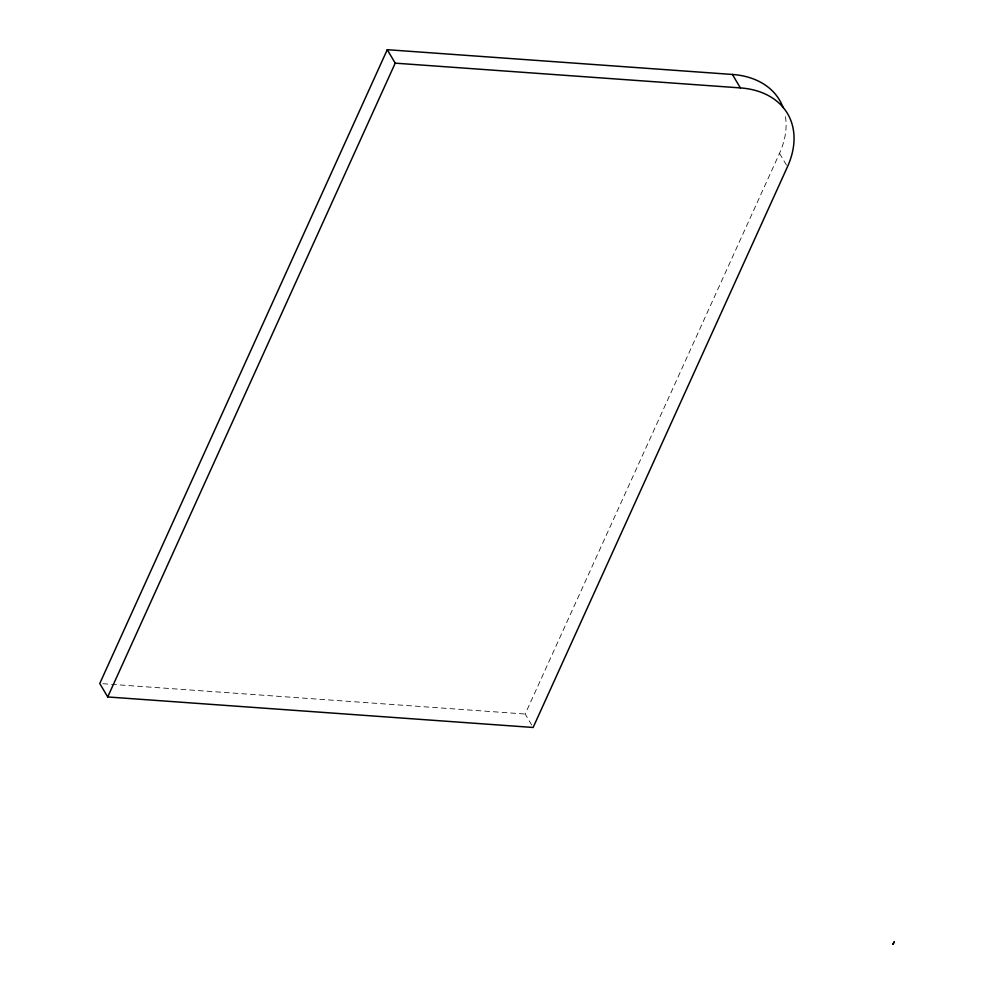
<?xml version="1.0" encoding="UTF-8"?>
<svg xmlns="http://www.w3.org/2000/svg" width="994" height="994" viewBox="0 0 994 994"><rect width="100%" height="100%" fill="white"/><g stroke="black" fill="none" stroke-linecap="round" stroke-linejoin="round"><path stroke-width="0.75" stroke-dasharray="4.97 3.73" d="M531.678 725.024L525.18 714.027L779.507 153.349A93.299 64.97 -30.6 0 0 784.763 113.154M102.854 683.723L525.18 714.027M779.507 153.349L787.459 166.806"/><path stroke-width="1.49" d="M387.262 49.7L99.76 683.499L107.712 696.956L533.132 727.471L787.459 166.806A93.299 64.97 -30.6 0 0 740.368 87.907L732.416 74.463L387.262 49.7L395.214 63.156L107.712 696.956M395.214 63.156L740.368 87.907M732.416 74.463A93.299 64.97 -30.6 0 1 783.123 107.638M894.24 941.865L892.96 944.288L894.24 941.865"/></g></svg>
